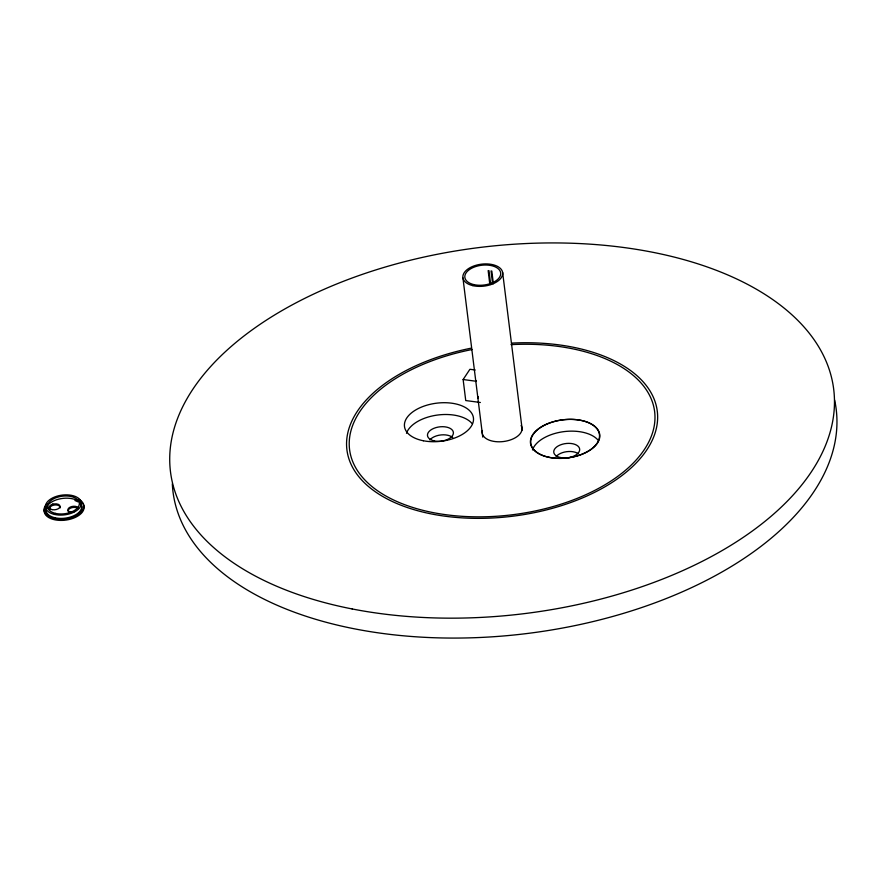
<?xml version="1.0" encoding="UTF-8"?>
<svg xmlns="http://www.w3.org/2000/svg" width="881" height="881" viewBox="0 0 881 881"><rect width="100%" height="100%" fill="white"/><g stroke="black" fill="none" stroke-linecap="round" stroke-linejoin="round"><path stroke-width="1.32" d="M480.365 402.485L465.741 400.547L463.131 379.535L469.914 369.282L475.222 369.987M463.131 379.535L476.423 381.286M502.611 272.284L522.257 430.027M493.393 283.77L491.818 271.095L491.058 270.952L492.589 283.616M490.684 284.497L488.966 270.676L488.162 270.61L489.781 284.089M462.943 278.011L482.755 437.119M477.998 398.157A20.054 11.068 -7.1 0 1 478.24 396.747M475.927 381.572A20.054 11.068 -7.1 0 1 476.059 380.581M834.615 400.029A334.152 184.426 -7.1 0 1 528.545 633.329A334.152 184.426 -7.1 0 1 172.324 483.823M406.482 433.298A34.755 19.184 -7.1 0 1 436.591 415.171A34.755 19.184 -7.1 0 1 472.095 423.552M532.487 449.938A34.755 19.184 -7.1 0 1 562.596 431.811A34.755 19.184 -7.1 0 1 598.1 440.192M429.84 439.894A13.039 7.191 -7.1 0 1 441.106 434.917A13.039 7.191 -7.1 0 1 452.724 437.582M556.12 456.567A13.039 7.191 -7.1 0 1 578.288 453.693M521.1 425.534A20.054 11.068 -7.1 0 1 503.602 441.513A20.054 11.068 -7.1 0 1 482.414 430.49M80.413 503.976A18.049 9.955 -7.1 0 1 63.685 519.438M57.43 519.294A18.049 9.955 -7.1 0 1 47.904 506.311M74.951 500.54A18.049 9.955 -7.1 0 1 77.715 501.785M48.433 508.711A16.034 8.854 -7.1 0 1 52.871 503.965M50.151 509.714A5.341 2.951 -7.1 0 1 54.005 505.077A5.341 2.951 -7.1 0 1 60.117 507.952M80.281 501.234A20.054 11.068 -7.1 0 1 66.648 519.977A20.054 11.068 -7.1 0 1 45.559 506.707M78.971 499.417A20.054 11.068 -7.1 0 1 78.552 514.394A20.054 11.068 -7.1 0 1 51.858 517.929A20.054 11.068 -7.1 0 1 47.056 503.635M68.883 512.335A5.341 2.951 -7.1 0 1 70.678 508.062A5.341 2.951 -7.1 0 1 78.024 508.513M73.817 512.18A5.341 2.951 -7.1 0 1 68.024 510.231A5.341 2.951 -7.1 0 1 71.989 506.498A5.341 2.951 -7.1 0 1 78.321 507.93M511.035 344.636A153.712 84.84 -7.1 0 1 636.534 459.585A153.712 84.84 -7.1 0 1 379.127 491.829A153.712 84.84 -7.1 0 1 471.985 349.526M511.982 343.094A156.377 86.316 -7.1 0 1 638.615 460.378A156.377 86.316 -7.1 0 1 376.837 492.798A156.377 86.316 -7.1 0 1 471.467 348.116M473.857 284.607A18.049 9.955 -7.1 0 0 500.716 273.562A18.049 9.955 -7.1 0 0 473.736 267.273A18.049 9.955 -7.1 0 0 473.857 284.607M472.866 285.653A20.054 11.068 -7.1 0 0 502.71 273.385A20.054 11.068 -7.1 0 0 472.734 266.403A20.054 11.068 -7.1 0 0 472.866 285.653M352.136 608.947A334.152 184.426 -7.1 0 0 833.966 391.66A334.152 184.426 -7.1 0 0 320.21 291.038A334.152 184.426 -7.1 0 0 352.136 608.947M423.365 440.764A34.755 19.184 -7.1 0 0 473.471 418.167A34.755 19.184 -7.1 0 0 420.039 407.705A34.755 19.184 -7.1 0 0 423.365 440.764M547.795 457.074A34.755 19.184 -7.1 0 0 599.532 435.798A34.755 19.184 -7.1 0 0 547.553 423.695A34.755 19.184 -7.1 0 0 547.795 457.074M434.003 440.841A13.039 7.191 -7.1 0 0 453.407 432.857A13.039 7.191 -7.1 0 0 433.904 428.32A13.039 7.191 -7.1 0 0 434.003 440.841M560.272 457.514A13.039 7.191 -7.1 0 0 579.687 449.541A13.039 7.191 -7.1 0 0 560.184 444.993A13.039 7.191 -7.1 0 0 560.272 457.514M54.501 514.438A18.049 9.955 -7.1 0 0 81.36 503.392A18.049 9.955 -7.1 0 0 54.38 497.104A18.049 9.955 -7.1 0 0 54.501 514.438M55.492 513.392A16.034 8.854 -7.1 0 0 79.367 503.569A16.034 8.854 -7.1 0 0 55.382 497.985A16.034 8.854 -7.1 0 0 55.492 513.392M54.919 517.753A18.049 9.955 -7.1 0 0 81.779 506.707A18.049 9.955 -7.1 0 0 54.787 500.43A18.049 9.955 -7.1 0 0 54.919 517.753M52.089 509.625A5.341 2.951 -7.1 0 0 60.04 506.355A5.341 2.951 -7.1 0 0 52.045 504.494A5.341 2.951 -7.1 0 0 52.089 509.625M549.645 457.437A34.755 19.184 -7.1 0 0 599.763 434.84A34.755 19.184 -7.1 0 0 546.33 424.378A34.755 19.184 -7.1 0 0 549.645 457.437"/></g></svg>
